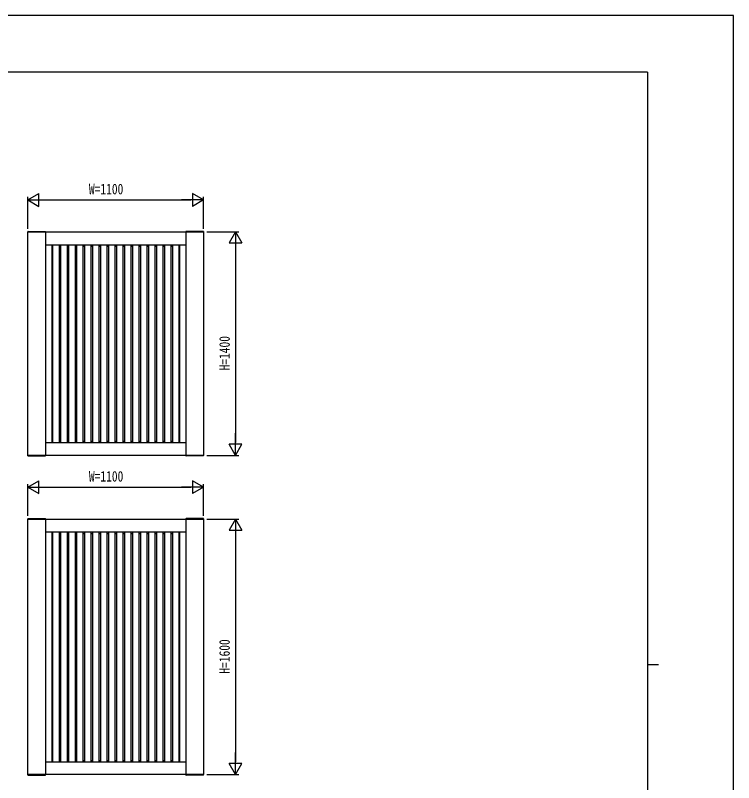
# Model space of a CAD drawing. Units: millimetres on the paper. Extents: x -297 to 297, y -210 to 210.
# Drawn here: x 72.1 to 297, y -30.4 to 210 of the extents above; entities that cross this region are included whole.
import ezdxf
from ezdxf.enums import TextEntityAlignment as Align

# ---------------------------------------------------------------- set-up
doc = ezdxf.new("R2010")
doc.units = ezdxf.units.MM
for name, color, linetype in [('0-2_YKK_A1', 4, 'Continuous'), ('0-3_YKK_D', 6, 'Continuous'), ('0-4_YKK_ZWAK', 7, 'Continuous')]:
    doc.layers.add(name, color=color, linetype=linetype)
doc.styles.add('ＭＳ ゴシック', font='')
doc.styles.get('ＭＳ ゴシック').set_extended_font_data('MS Gothic')

msp = doc.modelspace()

# ---------------------------------------------------------------- linework, layer by layer
at = {"layer": '0-2_YKK_A1'}
for p, q in [((75.983, 142.278), (75.976, 142.15)), ((75.976, 142.15), (81.526, 142.15)), ((76.033, 142.325), (81.47, 142.325)), ((81.501, 142.15), (81.501, 72.15)), ((81.52, 142.278), (81.526, 142.15)), ((125.483, 142.278), (125.476, 142.15)), ((131.026, 142.15), (125.476, 142.15)), ((125.501, 142.15), (125.501, 72.15)), ((130.97, 142.325), (125.533, 142.325)), ((131.02, 142.278), (131.026, 142.15)), ((81.501, 138.15), (125.501, 138.15)), ((81.501, 137.71), (81.541, 137.71)), ((81.541, 138.15), (81.541, 76.15)), ((83.541, 138.15), (83.541, 76.15)), ((83.541, 137.71), (83.751, 137.71)), ((83.751, 138.15), (83.751, 76.15)), ((85.751, 138.15), (85.751, 76.15)), ((85.751, 137.71), (86.251, 137.71)), ((86.251, 138.15), (86.251, 76.15)), ((88.251, 138.15), (88.251, 76.15)), ((88.251, 137.71), (88.751, 137.71)), ((88.751, 138.15), (88.751, 76.15)), ((90.751, 138.15), (90.751, 76.15)), ((90.751, 137.71), (91.251, 137.71)), ((91.251, 138.15), (91.251, 76.15)), ((93.251, 138.15), (93.251, 76.15)), ((93.251, 137.71), (93.751, 137.71)), ((93.751, 138.15), (93.751, 76.15)), ((95.751, 138.15), (95.751, 76.15)), ((95.751, 137.71), (96.251, 137.71)), ((96.251, 138.15), (96.251, 76.15)), ((98.251, 138.15), (98.251, 76.15)), ((98.251, 137.71), (98.751, 137.71)), ((98.751, 138.15), (98.751, 76.15)), ((100.751, 138.15), (100.751, 76.15)), ((100.751, 137.71), (101.251, 137.71)), ((101.251, 138.15), (101.251, 76.15)), ((103.251, 138.15), (103.251, 76.15)), ((103.251, 137.71), (103.751, 137.71)), ((103.751, 138.15), (103.751, 76.15)), ((105.751, 138.15), (105.751, 76.15)), ((105.751, 137.71), (106.251, 137.71)), ((106.251, 138.15), (106.251, 76.15)), ((108.251, 138.15), (108.251, 76.15)), ((108.251, 137.71), (108.751, 137.71)), ((108.751, 138.15), (108.751, 76.15)), ((110.751, 138.15), (110.751, 76.15)), ((110.751, 137.71), (111.251, 137.71)), ((111.251, 138.15), (111.251, 76.15)), ((113.251, 138.15), (113.251, 76.15)), ((113.251, 137.71), (113.751, 137.71)), ((113.751, 138.15), (113.751, 76.15)), ((115.751, 138.15), (115.751, 76.15)), ((115.751, 137.71), (116.251, 137.71)), ((116.251, 138.15), (116.251, 76.15)), ((118.251, 138.15), (118.251, 76.15)), ((118.251, 137.71), (118.751, 137.71)), ((118.751, 138.15), (118.751, 76.15)), ((120.751, 138.15), (120.751, 76.15)), ((120.751, 137.71), (121.251, 137.71)), ((121.251, 138.15), (121.251, 76.15)), ((123.251, 138.15), (123.251, 76.15)), ((123.251, 137.71), (123.461, 137.71)), ((123.461, 138.15), (123.461, 76.15)), ((125.461, 138.15), (125.461, 76.15)), ((125.461, 137.71), (125.501, 137.71)), ((81.501, 76.59), (81.541, 76.59)), ((81.501, 76.15), (125.501, 76.15)), ((83.541, 76.59), (83.751, 76.59)), ((85.751, 76.59), (86.251, 76.59)), ((88.251, 76.59), (88.751, 76.59)), ((90.751, 76.59), (91.251, 76.59)), ((93.251, 76.59), (93.751, 76.59)), ((95.751, 76.59), (96.251, 76.59)), ((98.251, 76.59), (98.751, 76.59)), ((100.751, 76.59), (101.251, 76.59)), ((103.251, 76.59), (103.751, 76.59)), ((105.751, 76.59), (106.251, 76.59)), ((108.251, 76.59), (108.751, 76.59)), ((110.751, 76.59), (111.251, 76.59)), ((113.251, 76.59), (113.751, 76.59)), ((115.751, 76.59), (116.251, 76.59)), ((118.251, 76.59), (118.751, 76.59)), ((120.751, 76.59), (121.251, 76.59)), ((123.251, 76.59), (123.461, 76.59)), ((125.461, 76.59), (125.501, 76.59)), ((75.976, 72.15), (81.526, 72.15)), ((75.983, 72.022), (75.976, 72.15)), ((81.52, 72.022), (81.526, 72.15)), ((131.026, 72.15), (125.476, 72.15)), ((125.483, 72.022), (125.476, 72.15)), ((131.02, 72.022), (131.026, 72.15)), ((76.033, 71.975), (81.47, 71.975)), ((130.97, 71.975), (125.533, 71.975)), ((75.983, 52.278), (75.976, 52.15)), ((75.976, 52.15), (81.526, 52.15)), ((76.033, 52.325), (81.47, 52.325)), ((81.501, 52.15), (81.501, -27.85)), ((81.52, 52.278), (81.526, 52.15)), ((125.483, 52.278), (125.476, 52.15)), ((131.026, 52.15), (125.476, 52.15)), ((125.501, 52.15), (125.501, -27.85)), ((130.97, 52.325), (125.533, 52.325)), ((131.02, 52.278), (131.026, 52.15)), ((81.501, 48.15), (125.501, 48.15)), ((81.541, 48.15), (81.541, -23.85)), ((83.541, 48.15), (83.541, -23.85)), ((83.751, 48.15), (83.751, -23.85)), ((85.751, 48.15), (85.751, -23.85)), ((86.251, 48.15), (86.251, -23.85)), ((88.251, 48.15), (88.251, -23.85)), ((88.751, 48.15), (88.751, -23.85)), ((90.751, 48.15), (90.751, -23.85)), ((91.251, 48.15), (91.251, -23.85)), ((93.251, 48.15), (93.251, -23.85)), ((93.751, 48.15), (93.751, -23.85)), ((95.751, 48.15), (95.751, -23.85)), ((96.251, 48.15), (96.251, -23.85)), ((98.251, 48.15), (98.251, -23.85)), ((98.751, 48.15), (98.751, -23.85)), ((100.751, 48.15), (100.751, -23.85)), ((101.251, 48.15), (101.251, -23.85)), ((103.251, 48.15), (103.251, -23.85)), ((103.751, 48.15), (103.751, -23.85)), ((105.751, 48.15), (105.751, -23.85)), ((106.251, 48.15), (106.251, -23.85)), ((108.251, 48.15), (108.251, -23.85)), ((108.751, 48.15), (108.751, -23.85)), ((110.751, 48.15), (110.751, -23.85)), ((111.251, 48.15), (111.251, -23.85)), ((113.251, 48.15), (113.251, -23.85)), ((113.751, 48.15), (113.751, -23.85)), ((115.751, 48.15), (115.751, -23.85)), ((116.251, 48.15), (116.251, -23.85)), ((118.251, 48.15), (118.251, -23.85)), ((118.751, 48.15), (118.751, -23.85)), ((120.751, 48.15), (120.751, -23.85)), ((121.251, 48.15), (121.251, -23.85)), ((123.251, 48.15), (123.251, -23.85)), ((123.461, 48.15), (123.461, -23.85)), ((125.461, 48.15), (125.461, -23.85)), ((81.501, 47.71), (81.541, 47.71)), ((83.541, 47.71), (83.751, 47.71)), ((85.751, 47.71), (86.251, 47.71)), ((88.251, 47.71), (88.751, 47.71)), ((90.751, 47.71), (91.251, 47.71)), ((93.251, 47.71), (93.751, 47.71)), ((95.751, 47.71), (96.251, 47.71)), ((98.251, 47.71), (98.751, 47.71)), ((100.751, 47.71), (101.251, 47.71)), ((103.251, 47.71), (103.751, 47.71)), ((105.751, 47.71), (106.251, 47.71)), ((108.251, 47.71), (108.751, 47.71)), ((110.751, 47.71), (111.251, 47.71)), ((113.251, 47.71), (113.751, 47.71)), ((115.751, 47.71), (116.251, 47.71)), ((118.251, 47.71), (118.751, 47.71)), ((120.751, 47.71), (121.251, 47.71)), ((123.251, 47.71), (123.461, 47.71)), ((125.461, 47.71), (125.501, 47.71)), ((81.501, -23.41), (81.541, -23.41)), ((81.501, -23.85), (125.501, -23.85)), ((83.541, -23.41), (83.751, -23.41)), ((85.751, -23.41), (86.251, -23.41)), ((88.251, -23.41), (88.751, -23.41)), ((90.751, -23.41), (91.251, -23.41)), ((93.251, -23.41), (93.751, -23.41)), ((95.751, -23.41), (96.251, -23.41)), ((98.251, -23.41), (98.751, -23.41)), ((100.751, -23.41), (101.251, -23.41)), ((103.251, -23.41), (103.751, -23.41)), ((105.751, -23.41), (106.251, -23.41)), ((108.251, -23.41), (108.751, -23.41)), ((110.751, -23.41), (111.251, -23.41)), ((113.251, -23.41), (113.751, -23.41)), ((115.751, -23.41), (116.251, -23.41)), ((118.251, -23.41), (118.751, -23.41)), ((120.751, -23.41), (121.251, -23.41)), ((123.251, -23.41), (123.461, -23.41)), ((125.461, -23.41), (125.501, -23.41)), ((75.976, -27.85), (81.526, -27.85)), ((75.983, -27.978), (75.976, -27.85)), ((76.033, -28.025), (81.47, -28.025)), ((81.52, -27.978), (81.526, -27.85)), ((131.026, -27.85), (125.476, -27.85)), ((125.483, -27.978), (125.476, -27.85)), ((130.97, -28.025), (125.533, -28.025)), ((131.02, -27.978), (131.026, -27.85))]:
    msp.add_line(p, q, dxfattribs=at)
for points in [[(76.001, 142.15), (131.001, 142.15), (131.001, 72.15), (76.001, 72.15)], [(76.001, 52.15), (131.001, 52.15), (131.001, -27.85), (76.001, -27.85)]]:
    msp.add_lwpolyline(points, close=True, dxfattribs=at)
for centre, start, end in [((76.033, 142.275), 90, 177), ((81.47, 142.275), 3, 90), ((125.533, 142.275), 90, 177), ((130.97, 142.275), 3, 90), ((76.033, 72.025), 183, 270), ((81.47, 72.025), 270, 357), ((125.533, 72.025), 183, 270), ((130.97, 72.025), 270, 357), ((76.033, 52.275), 90, 177), ((81.47, 52.275), 3, 90), ((125.533, 52.275), 90, 177), ((130.97, 52.275), 3, 90), ((76.033, -27.975), 183, 270), ((81.47, -27.975), 270, 357), ((125.533, -27.975), 183, 270), ((130.97, -27.975), 270, 357)]:
    msp.add_arc(centre, 0.05, start, end, dxfattribs=at)
at = {"layer": '0-3_YKK_D'}
for p, q in [((76.001, 152.15), (79.465, 154.15)), ((79.465, 150.15), (79.465, 154.15)), ((131.001, 152.15), (127.537, 154.15)), ((127.537, 154.15), (127.537, 150.15)), ((76.001, 143.15), (76.001, 153.15)), ((76.001, 152.15), (79.465, 150.15)), ((76.001, 152.15), (82.93, 152.15)), ((80.001, 152.15), (127.001, 152.15)), ((131.001, 152.15), (124.073, 152.15)), ((131.001, 152.15), (127.537, 150.15)), ((131.001, 143.15), (131.001, 153.15)), ((132.001, 142.15), (142.001, 142.15)), ((141.001, 142.15), (139.001, 138.686)), ((141.001, 142.15), (143.001, 138.686)), ((141.001, 142.15), (141.001, 135.222)), ((139.001, 138.686), (143.001, 138.686)), ((141.001, 138.15), (141.001, 76.15)), ((141.001, 72.15), (141.001, 79.078)), ((141.001, 72.15), (139.001, 75.614)), ((143.001, 75.614), (139.001, 75.614)), ((141.001, 72.15), (143.001, 75.614)), ((132.001, 72.15), (142.001, 72.15)), ((76.001, 62.15), (79.465, 64.15)), ((76.001, 53.15), (76.001, 63.15)), ((79.465, 60.15), (79.465, 64.15)), ((131.001, 62.15), (127.537, 64.15)), ((127.537, 64.15), (127.537, 60.15)), ((131.001, 53.15), (131.001, 63.15)), ((76.001, 62.15), (79.465, 60.15)), ((76.001, 62.15), (82.93, 62.15)), ((80.001, 62.15), (127.001, 62.15)), ((131.001, 62.15), (124.073, 62.15)), ((131.001, 62.15), (127.537, 60.15)), ((132.001, 52.15), (142.001, 52.15)), ((141.001, 52.15), (139.001, 48.686)), ((141.001, 52.15), (143.001, 48.686)), ((141.001, 52.15), (141.001, 45.222)), ((139.001, 48.686), (143.001, 48.686)), ((141.001, 48.15), (141.001, -23.85)), ((141.001, -27.85), (141.001, -20.922)), ((141.001, -27.85), (139.001, -24.386)), ((143.001, -24.386), (139.001, -24.386)), ((141.001, -27.85), (143.001, -24.386)), ((132.001, -27.85), (142.001, -27.85))]:
    msp.add_line(p, q, dxfattribs=at)
at = {"layer": '0-4_YKK_ZWAK'}
for p, q in [((270.001, 192.15), (-275.999, 192.15)), ((270.001, 192.15), (270.001, -178.85)), ((270.001, 6.65), (273.501, 6.65))]:
    msp.add_line(p, q, dxfattribs=at)
msp.add_lwpolyline([(-297, -210), (297, -210), (297, 210), (-297, 210)], close=True, dxfattribs=at)

# ---------------------------------------------------------------- texts
at = {"layer": '0-3_YKK_D', "style": 'ＭＳ ゴシック', "width": 0.8}
for p in [(95.101, 152.95), (95.101, 62.95)]:
    msp.add_text('W=1100', height=3.299, dxfattribs=at).set_placement(p, align=Align.BOTTOM_LEFT)
for s, p in [('H=1400', (140.201, 98.75)), ('H=1600', (140.201, 3.75))]:
    msp.add_text(s, height=3.299, rotation=90, dxfattribs=at).set_placement(p, align=Align.BOTTOM_LEFT)

doc.saveas('drawing.dxf')
